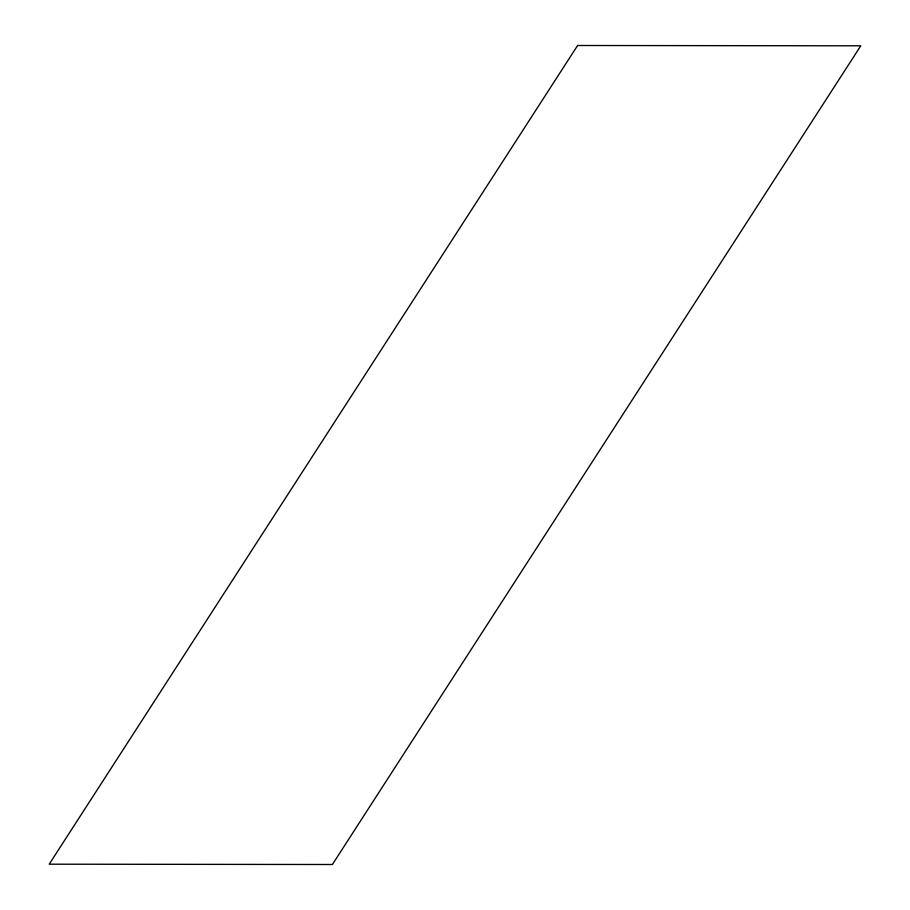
<?xml version="1.0" encoding="UTF-8"?>
<svg xmlns="http://www.w3.org/2000/svg" width="910" height="910" viewBox="0 0 910 910"><rect width="100%" height="100%" fill="white"/><g stroke="black" fill="none" stroke-linecap="round" stroke-linejoin="round"><path stroke-width="1.36" d="M577.611 45.5L49.22 864.193L332.389 864.5L860.78 45.807L577.611 45.5"/></g></svg>
